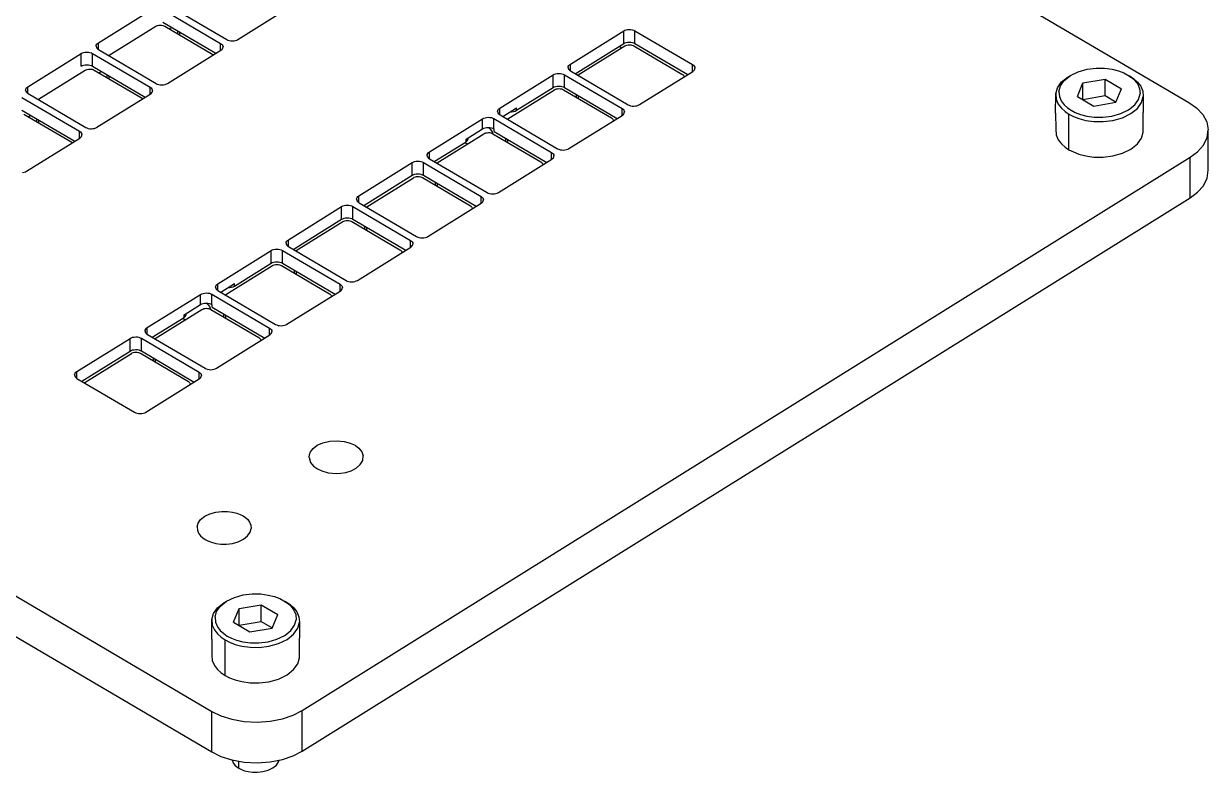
# Model space of a CAD drawing. Header units: millimetres. Extents: x -60 to 60, y -18 to 58.
# Drawn here: x -14.5 to 59.8, y -17.7 to 29.3 of the extents above; entities that cross this region are included whole.
import ezdxf

# ---------------------------------------------------------------- set-up
doc = ezdxf.new("R2010")
doc.units = ezdxf.units.MM
doc.layers.add('VISIBLE', color=7, linetype='Continuous')

msp = doc.modelspace()

# ---------------------------------------------------------------- linework, layer by layer
at = {"layer": 'VISIBLE'}
for p, q in [((2.678, 57.199), (58.632, 24.312)), ((-9.797, 28.066), (-6.453, 30.15)), ((-5.746, 30.156), (-2.13, 28.031)), ((-5.363, 30.395), (-1.747, 28.27)), ((-1.04, 28.276), (2.304, 30.36)), ((-9.129, 27.281), (-6.203, 29.105)), ((-6.203, 29.105), (-6.147, 29.133)), ((-6.147, 29.133), (-6.08, 29.157)), ((-6.147, 29.133), (-6.08, 29.157)), ((-6.08, 29.157), (-6.004, 29.172)), ((-6.08, 29.157), (-6.004, 29.172)), ((-6.004, 29.172), (-5.922, 29.178)), ((-6.004, 29.172), (-5.922, 29.178)), ((-5.922, 29.178), (-5.84, 29.174)), ((-5.84, 29.174), (-5.762, 29.16)), ((-5.762, 29.16), (-5.694, 29.137)), ((-5.746, 29.36), (-2.429, 27.41)), ((-5.694, 29.137), (-5.637, 29.11)), ((-5.637, 29.11), (-2.624, 27.339)), ((-5.338, 28.934), (-5.184, 29.03)), ((-4.818, 28.628), (-4.818, 28.814)), ((-4.697, 28.557), (-4.697, 28.743)), ((-1.747, 28.27), (-1.676, 28.235)), ((-1.11, 28.24), (-1.04, 28.276)), ((19.816, 26.731), (23.161, 28.815)), ((23.161, 28.815), (23.23, 28.851)), ((23.161, 28.019), (23.161, 28.815)), ((23.23, 28.851), (23.314, 28.88)), ((23.314, 28.88), (23.41, 28.899)), ((23.41, 28.899), (23.512, 28.907)), ((23.512, 28.907), (23.615, 28.901)), ((23.615, 28.901), (23.711, 28.884)), ((23.711, 28.884), (23.797, 28.856)), ((23.797, 28.856), (23.868, 28.821)), ((23.868, 28.025), (23.868, 28.821)), ((23.868, 28.821), (27.483, 26.696)), ((-9.938, 27.85), (-9.929, 27.913)), ((-9.938, 27.85), (-9.926, 27.789)), ((-9.929, 27.913), (-9.9, 27.971)), ((-9.926, 27.789), (-9.894, 27.731)), ((-9.9, 27.971), (-9.855, 28.023)), ((-9.894, 27.731), (-9.846, 27.68)), ((-9.855, 28.023), (-9.797, 28.066)), ((-9.846, 27.68), (-9.787, 27.638)), ((-9.797, 27.645), (-9.797, 28.066)), ((-9.787, 27.638), (-6.171, 25.513)), ((-5.464, 25.519), (-2.12, 27.603)), ((-2.13, 27.596), (-2.13, 28.031)), ((-2.13, 28.031), (-2.071, 27.989)), ((-2.12, 27.603), (-2.063, 27.646)), ((-2.071, 27.989), (-2.023, 27.938)), ((-2.063, 27.646), (-2.017, 27.698)), ((-2.023, 27.938), (-1.991, 27.88)), ((-2.017, 27.698), (-1.988, 27.756)), ((-1.991, 27.88), (-1.979, 27.818)), ((-1.988, 27.756), (-1.979, 27.818)), ((-1.676, 28.235), (-1.591, 28.207)), ((-1.591, 28.207), (-1.494, 28.19)), ((-1.494, 28.19), (-1.392, 28.184)), ((-1.392, 28.184), (-1.289, 28.191)), ((-1.289, 28.191), (-1.194, 28.211)), ((-1.194, 28.211), (-1.11, 28.24)), ((20.126, 26.128), (23.161, 28.019)), ((20.312, 26.048), (23.239, 27.871)), ((22.885, 27.847), (23.047, 27.752)), ((23.161, 28.019), (23.23, 28.055)), ((23.23, 28.055), (23.314, 28.084)), ((23.239, 27.871), (23.294, 27.9)), ((23.294, 27.9), (23.361, 27.923)), ((23.294, 27.9), (23.361, 27.923)), ((23.314, 28.084), (23.41, 28.103)), ((23.361, 27.923), (23.438, 27.939)), ((23.361, 27.923), (23.438, 27.939)), ((23.41, 28.103), (23.512, 28.111)), ((23.438, 27.939), (23.52, 27.945)), ((23.438, 27.939), (23.52, 27.945)), ((23.512, 28.111), (23.615, 28.105)), ((23.52, 27.945), (23.602, 27.94)), ((23.602, 27.94), (23.679, 27.926)), ((23.615, 28.105), (23.711, 28.087)), ((23.679, 27.926), (23.747, 27.904)), ((23.711, 28.087), (23.797, 28.06)), ((23.747, 27.904), (23.804, 27.876)), ((23.797, 28.06), (23.868, 28.025)), ((23.804, 27.876), (26.817, 26.105)), ((23.868, 28.025), (27.184, 26.076)), ((-14.221, 25.309), (-10.877, 27.393)), ((-10.877, 27.393), (-10.808, 27.429)), ((-10.877, 26.597), (-10.877, 27.393)), ((-10.808, 27.429), (-10.724, 27.458)), ((-10.724, 27.458), (-10.628, 27.477)), ((-10.628, 27.477), (-10.526, 27.485)), ((-10.526, 27.485), (-10.423, 27.479)), ((-10.423, 27.479), (-10.327, 27.461)), ((-10.327, 27.461), (-10.241, 27.434)), ((-10.241, 27.434), (-10.17, 27.399)), ((-10.17, 26.603), (-10.17, 27.399)), ((-10.17, 27.399), (-6.555, 25.274)), ((-9.152, 27.264), (-9.129, 27.281)), ((-2.624, 27.339), (-2.587, 27.312)), ((-13.553, 24.525), (-10.627, 26.348)), ((-10.877, 26.597), (-10.808, 26.633)), ((-10.877, 26.597), (-10.877, 26.597)), ((-10.808, 26.633), (-10.724, 26.662)), ((-10.724, 26.662), (-10.628, 26.681)), ((-10.628, 26.681), (-10.526, 26.688)), ((-10.627, 26.348), (-10.571, 26.377)), ((-10.571, 26.377), (-10.504, 26.4)), ((-10.571, 26.377), (-10.504, 26.4)), ((-10.526, 26.688), (-10.423, 26.683)), ((-10.504, 26.4), (-10.428, 26.415)), ((-10.504, 26.4), (-10.428, 26.415)), ((-10.428, 26.415), (-10.346, 26.421)), ((-10.428, 26.415), (-10.346, 26.421)), ((-10.423, 26.683), (-10.327, 26.665)), ((-10.346, 26.421), (-10.264, 26.417)), ((-10.327, 26.665), (-10.241, 26.638)), ((-10.264, 26.417), (-10.187, 26.403)), ((-10.241, 26.638), (-10.17, 26.603)), ((-10.187, 26.403), (-10.118, 26.381)), ((-10.17, 26.603), (-6.853, 24.654)), ((-10.118, 26.381), (-10.061, 26.353)), ((-10.061, 26.353), (-7.048, 24.582)), ((-9.762, 26.177), (-9.608, 26.273)), ((-9.242, 25.871), (-9.242, 26.058)), ((15.392, 23.974), (18.737, 26.058)), ((18.737, 26.058), (18.806, 26.094)), ((18.737, 25.262), (18.737, 26.058)), ((18.806, 26.094), (18.89, 26.123)), ((18.89, 26.123), (18.986, 26.143)), ((18.986, 26.143), (19.088, 26.15)), ((19.088, 26.15), (19.191, 26.144)), ((19.191, 26.144), (19.287, 26.127)), ((19.287, 26.127), (19.373, 26.099)), ((19.373, 26.099), (19.444, 26.064)), ((19.444, 25.268), (19.444, 26.064)), ((19.444, 26.064), (23.059, 23.939)), ((19.675, 26.516), (19.684, 26.578)), ((19.675, 26.516), (19.687, 26.454)), ((19.684, 26.578), (19.713, 26.636)), ((19.687, 26.454), (19.719, 26.396)), ((19.713, 26.636), (19.759, 26.688)), ((19.719, 26.396), (19.767, 26.345)), ((19.759, 26.688), (19.816, 26.731)), ((19.767, 26.345), (19.827, 26.303)), ((19.816, 26.31), (19.816, 26.731)), ((19.827, 26.303), (23.442, 24.178)), ((20.29, 26.031), (20.312, 26.048)), ((24.149, 24.184), (27.494, 26.268)), ((26.817, 26.105), (26.865, 26.072)), ((26.865, 26.072), (26.903, 26.031)), ((26.865, 26.072), (26.903, 26.031)), ((26.903, 26.031), (26.929, 25.985)), ((26.903, 26.031), (26.929, 25.985)), ((27.483, 26.262), (27.483, 26.696)), ((27.483, 26.696), (27.543, 26.654)), ((27.494, 26.268), (27.551, 26.311)), ((27.543, 26.654), (27.591, 26.603)), ((27.551, 26.311), (27.597, 26.363)), ((27.591, 26.603), (27.623, 26.545)), ((27.597, 26.363), (27.626, 26.421)), ((27.623, 26.545), (27.635, 26.483)), ((27.626, 26.421), (27.635, 26.483)), ((51.188, 26.013), (51.681, 26.253)), ((51.681, 26.253), (52.239, 26.408)), ((52.239, 26.408), (52.807, 26.476)), ((52.807, 26.476), (53.341, 26.469)), ((53.341, 26.469), (53.812, 26.404)), ((53.812, 26.404), (54.21, 26.302)), ((54.21, 26.302), (54.535, 26.178)), ((54.535, 26.178), (54.794, 26.045)), ((54.794, 26.045), (55.021, 25.893)), ((54.794, 26.045), (54.933, 25.973)), ((-14.279, 25.266), (-14.221, 25.309)), ((-14.221, 24.888), (-14.221, 25.309)), ((-9.121, 25.8), (-9.121, 25.986)), ((-6.555, 24.84), (-6.555, 25.274)), ((-6.555, 25.274), (-6.495, 25.232)), ((-6.171, 25.513), (-6.1, 25.478)), ((-6.1, 25.478), (-6.015, 25.45)), ((-6.015, 25.45), (-5.918, 25.433)), ((-5.918, 25.433), (-5.816, 25.427)), ((-5.816, 25.427), (-5.713, 25.435)), ((-5.713, 25.435), (-5.618, 25.454)), ((-5.618, 25.454), (-5.534, 25.483)), ((-5.534, 25.483), (-5.464, 25.519)), ((18.737, 25.262), (18.806, 25.298)), ((18.806, 25.298), (18.89, 25.327)), ((18.89, 25.327), (18.986, 25.347)), ((18.986, 25.347), (19.088, 25.354)), ((19.088, 25.354), (19.191, 25.348)), ((19.191, 25.348), (19.287, 25.331)), ((19.287, 25.331), (19.373, 25.303)), ((19.373, 25.303), (19.444, 25.268)), ((26.929, 25.985), (26.938, 25.935)), ((26.929, 25.985), (26.938, 25.935)), ((26.936, 25.921), (26.938, 25.935)), ((26.938, 25.922), (26.938, 25.935)), ((50.375, 25.24), (50.633, 25.609)), ((50.471, 25.02), (50.567, 25.366)), ((50.567, 25.366), (50.807, 25.708)), ((50.633, 25.609), (51.044, 25.939)), ((50.807, 25.708), (51.188, 26.013)), ((51.044, 25.939), (51.188, 26.013)), ((51.628, 24.7), (51.982, 25.547)), ((51.982, 25.547), (53.37, 25.785)), ((51.982, 24.512), (51.982, 25.547)), ((53.37, 24.75), (53.37, 25.785)), ((53.37, 25.785), (54.406, 25.177)), ((54.933, 25.973), (55.178, 25.808)), ((55.021, 25.893), (55.235, 25.7)), ((55.178, 25.808), (55.409, 25.6)), ((55.235, 25.7), (55.416, 25.462)), ((55.409, 25.6), (55.604, 25.344)), ((55.416, 25.462), (55.536, 25.179)), ((55.604, 25.344), (55.733, 25.038)), ((-14.594, 24.642), (-10.979, 22.517)), ((-14.363, 25.094), (-14.353, 25.156)), ((-14.363, 25.094), (-14.35, 25.032)), ((-14.353, 25.156), (-14.324, 25.214)), ((-14.35, 25.032), (-14.318, 24.974)), ((-14.324, 25.214), (-14.279, 25.266)), ((-14.318, 24.974), (-14.27, 24.923)), ((-14.27, 24.923), (-14.211, 24.881)), ((-14.211, 24.881), (-10.595, 22.756)), ((-9.888, 22.762), (-6.544, 24.846)), ((-7.048, 24.582), (-7.011, 24.555)), ((-6.544, 24.846), (-6.487, 24.889)), ((-6.495, 25.232), (-6.447, 25.181)), ((-6.487, 24.889), (-6.441, 24.941)), ((-6.447, 25.181), (-6.415, 25.123)), ((-6.441, 24.941), (-6.412, 24.999)), ((-6.415, 25.123), (-6.403, 25.061)), ((-6.412, 24.999), (-6.403, 25.061)), ((15.888, 23.291), (18.815, 25.114)), ((16.435, 23.828), (18.737, 25.262)), ((18.815, 25.114), (18.87, 25.143)), ((18.87, 25.143), (18.937, 25.167)), ((18.87, 25.143), (18.937, 25.167)), ((18.937, 25.167), (19.014, 25.182)), ((18.937, 25.167), (19.014, 25.182)), ((19.014, 25.182), (19.096, 25.188)), ((19.014, 25.182), (19.096, 25.188)), ((19.096, 25.188), (19.178, 25.183)), ((19.178, 25.183), (19.255, 25.169)), ((19.255, 25.169), (19.323, 25.147)), ((19.323, 25.147), (19.38, 25.119)), ((19.38, 25.119), (22.393, 23.349)), ((19.444, 25.268), (22.76, 23.319)), ((20.199, 24.638), (20.199, 24.824)), ((20.321, 24.567), (20.321, 24.753)), ((50.267, 23.64), (50.271, 24.868)), ((50.271, 24.868), (50.375, 25.24)), ((50.271, 24.868), (50.301, 24.52)), ((50.471, 25.02), (50.498, 24.698)), ((50.498, 24.698), (50.618, 24.414)), ((51.628, 24.7), (52.664, 24.091)), ((51.982, 24.512), (53.37, 24.75)), ((53.37, 24.75), (54.059, 24.345)), ((54.052, 24.33), (54.406, 25.177)), ((55.467, 24.511), (55.563, 24.856)), ((55.536, 25.179), (55.563, 24.856)), ((55.659, 24.318), (55.763, 24.69)), ((55.733, 25.038), (55.763, 24.69)), ((55.763, 24.69), (55.767, 23.689)), ((-14.594, 23.846), (-11.277, 21.897)), ((-13.576, 24.508), (-13.553, 24.525)), ((15.251, 23.759), (15.26, 23.821)), ((15.26, 23.821), (15.289, 23.88)), ((15.289, 23.88), (15.335, 23.931)), ((15.335, 23.931), (15.392, 23.974)), ((15.392, 23.554), (15.392, 23.974)), ((15.57, 23.448), (16.435, 23.987)), ((16.244, 23.754), (16.351, 23.786)), ((16.351, 23.786), (16.435, 23.828)), ((16.435, 23.828), (16.435, 23.987)), ((16.435, 23.987), (16.435, 23.987)), ((23.059, 23.505), (23.059, 23.939)), ((23.059, 23.939), (23.119, 23.897)), ((23.119, 23.897), (23.167, 23.847)), ((23.167, 23.847), (23.199, 23.789)), ((23.199, 23.789), (23.211, 23.727)), ((23.442, 24.178), (23.513, 24.143)), ((23.513, 24.143), (23.599, 24.116)), ((23.599, 24.116), (23.695, 24.098)), ((23.695, 24.098), (23.798, 24.093)), ((23.798, 24.093), (23.9, 24.1)), ((23.9, 24.1), (23.996, 24.119)), ((23.996, 24.119), (24.08, 24.148)), ((24.08, 24.148), (24.149, 24.184)), ((50.301, 24.52), (50.43, 24.214)), ((50.43, 24.214), (50.625, 23.958)), ((50.618, 24.414), (50.799, 24.177)), ((50.625, 23.958), (50.856, 23.75)), ((50.799, 24.177), (51.013, 23.984)), ((51.013, 23.984), (51.24, 23.831)), ((51.24, 23.831), (51.499, 23.698)), ((51.975, 24.496), (51.982, 24.512)), ((52.664, 24.091), (54.052, 24.33)), ((54.353, 23.624), (54.846, 23.863)), ((54.846, 23.863), (55.227, 24.169)), ((54.99, 23.62), (55.401, 23.949)), ((55.227, 24.169), (55.467, 24.511)), ((55.401, 23.949), (55.659, 24.318)), ((58.632, 24.312), (59.108, 23.976)), ((59.108, 23.976), (59.493, 23.569)), ((-14.485, 23.596), (-11.473, 21.825)), ((-14.186, 23.42), (-14.032, 23.516)), ((-13.666, 23.115), (-13.666, 23.301)), ((-13.545, 23.043), (-13.545, 23.23)), ((10.968, 21.218), (14.312, 23.301)), ((14.312, 23.301), (14.382, 23.337)), ((14.312, 22.665), (14.312, 23.301)), ((14.382, 23.337), (14.466, 23.367)), ((14.466, 23.367), (14.562, 23.386)), ((14.562, 23.386), (14.664, 23.393)), ((14.664, 23.393), (14.766, 23.388)), ((14.766, 23.388), (14.863, 23.37)), ((14.863, 23.37), (14.948, 23.342)), ((14.948, 23.342), (15.02, 23.308)), ((15.02, 22.671), (15.02, 23.308)), ((15.02, 23.308), (18.635, 21.183)), ((15.251, 23.759), (15.263, 23.697)), ((15.263, 23.697), (15.295, 23.639)), ((15.295, 23.639), (15.343, 23.588)), ((15.343, 23.588), (15.403, 23.546)), ((15.403, 23.546), (19.018, 21.421)), ((15.866, 23.274), (15.888, 23.291)), ((16.038, 23.74), (16.12, 23.737)), ((16.12, 23.737), (16.244, 23.754)), ((19.725, 21.428), (23.069, 23.511)), ((22.393, 23.349), (22.441, 23.315)), ((22.441, 23.315), (22.479, 23.274)), ((22.441, 23.315), (22.479, 23.274)), ((22.479, 23.274), (22.505, 23.228)), ((22.479, 23.274), (22.505, 23.228)), ((22.505, 23.228), (22.514, 23.178)), ((22.505, 23.228), (22.514, 23.178)), ((22.512, 23.164), (22.514, 23.178)), ((22.514, 23.166), (22.514, 23.178)), ((23.069, 23.511), (23.127, 23.555)), ((23.127, 23.555), (23.172, 23.606)), ((23.172, 23.606), (23.202, 23.665)), ((23.202, 23.665), (23.211, 23.727)), ((50.267, 23.64), (50.271, 22.639)), ((50.856, 23.75), (51.101, 23.585)), ((51.101, 21.356), (51.101, 23.585)), ((51.101, 23.585), (51.38, 23.442)), ((51.38, 23.442), (51.73, 23.308)), ((51.499, 23.698), (51.824, 23.574)), ((51.73, 23.308), (52.159, 23.198)), ((51.824, 23.574), (52.222, 23.472)), ((52.159, 23.198), (52.668, 23.128)), ((52.222, 23.472), (52.693, 23.408)), ((52.668, 23.128), (53.244, 23.12)), ((52.693, 23.408), (53.227, 23.4)), ((53.227, 23.4), (53.795, 23.469)), ((53.244, 23.12), (53.856, 23.194)), ((53.795, 23.469), (54.353, 23.624)), ((53.856, 23.194), (54.457, 23.361)), ((54.457, 23.361), (54.99, 23.62)), ((55.763, 22.461), (55.767, 23.689)), ((59.493, 23.569), (59.748, 23.106)), ((59.748, 23.106), (59.845, 22.61)), ((-10.979, 22.083), (-10.979, 22.517)), ((-10.979, 22.517), (-10.919, 22.475)), ((-10.919, 22.475), (-10.871, 22.424)), ((-10.871, 22.424), (-10.839, 22.367)), ((-10.839, 22.367), (-10.827, 22.305)), ((-10.836, 22.243), (-10.827, 22.305)), ((-10.595, 22.756), (-10.524, 22.721)), ((-10.524, 22.721), (-10.439, 22.694)), ((-10.439, 22.694), (-10.342, 22.676)), ((-10.342, 22.676), (-10.24, 22.671)), ((-10.24, 22.671), (-10.137, 22.678)), ((-10.137, 22.678), (-10.042, 22.697)), ((-10.042, 22.697), (-9.958, 22.726)), ((-9.958, 22.726), (-9.888, 22.762)), ((11.464, 20.534), (14.39, 22.358)), ((13.27, 22.015), (14.312, 22.665)), ((14.312, 22.665), (14.382, 22.701)), ((14.382, 22.701), (14.466, 22.73)), ((14.39, 22.358), (14.446, 22.386)), ((14.446, 22.386), (14.513, 22.41)), ((14.446, 22.386), (14.513, 22.41)), ((14.466, 22.73), (14.562, 22.749)), ((14.513, 22.41), (14.59, 22.425)), ((14.513, 22.41), (14.59, 22.425)), ((14.562, 22.749), (14.664, 22.756)), ((14.59, 22.425), (14.672, 22.431)), ((14.59, 22.425), (14.672, 22.431)), ((14.664, 22.756), (14.766, 22.751)), ((14.671, 22.756), (14.7, 22.737)), ((14.672, 22.431), (14.754, 22.427)), ((14.7, 22.737), (14.792, 22.654)), ((14.754, 22.427), (14.831, 22.413)), ((14.766, 22.751), (14.863, 22.733)), ((14.792, 22.654), (14.87, 22.551)), ((14.831, 22.413), (14.899, 22.39)), ((14.863, 22.733), (14.948, 22.706)), ((14.87, 22.551), (14.922, 22.429)), ((14.899, 22.39), (14.956, 22.363)), ((14.922, 22.429), (14.926, 22.377)), ((14.948, 22.706), (15.02, 22.671)), ((14.956, 22.363), (17.969, 20.592)), ((15.02, 22.671), (15.029, 22.666)), ((15.029, 22.506), (15.029, 22.666)), ((15.029, 22.506), (18.336, 20.562)), ((50.271, 22.639), (50.301, 22.291)), ((55.659, 22.089), (55.763, 22.461)), ((59.772, 22.114), (59.845, 22.61)), ((59.845, 20.063), (59.845, 22.61)), ((-14.312, 20.006), (-10.968, 22.089)), ((-11.473, 21.825), (-11.435, 21.799)), ((-10.968, 22.089), (-10.911, 22.132)), ((-10.911, 22.132), (-10.865, 22.184)), ((-10.865, 22.184), (-10.836, 22.243)), ((11.277, 20.614), (13.27, 21.856)), ((13.172, 21.795), (13.18, 21.79)), ((13.18, 21.79), (13.32, 21.737)), ((13.27, 21.856), (13.27, 22.015)), ((13.27, 22.015), (13.27, 22.015)), ((13.27, 21.856), (13.337, 21.908)), ((13.32, 21.737), (13.373, 21.723)), ((13.337, 21.908), (13.387, 21.973)), ((13.387, 21.973), (13.41, 22.049)), ((13.41, 22.049), (13.41, 22.102)), ((15.775, 21.881), (15.775, 22.067)), ((15.897, 21.81), (15.897, 21.996)), ((50.301, 22.291), (50.43, 21.985)), ((50.43, 21.985), (50.625, 21.729)), ((50.625, 21.729), (50.856, 21.521)), ((54.99, 21.39), (55.401, 21.72)), ((55.401, 21.72), (55.659, 22.089)), ((59.174, 21.233), (59.539, 21.646)), ((59.539, 21.646), (59.772, 22.114)), ((2.978, -13.842), (58.715, 20.888)), ((10.827, 21.002), (10.836, 21.064)), ((10.827, 21.002), (10.839, 20.94)), ((10.836, 21.064), (10.865, 21.123)), ((10.839, 20.94), (10.871, 20.883)), ((10.865, 21.123), (10.911, 21.175)), ((10.871, 20.883), (10.919, 20.832)), ((10.911, 21.175), (10.968, 21.218)), ((10.919, 20.832), (10.979, 20.79)), ((10.968, 20.797), (10.968, 21.218)), ((18.635, 20.748), (18.635, 21.183)), ((18.635, 21.183), (18.694, 21.141)), ((18.694, 21.141), (18.743, 21.09)), ((18.703, 20.798), (18.748, 20.849)), ((18.743, 21.09), (18.774, 21.032)), ((18.748, 20.849), (18.777, 20.908)), ((18.774, 21.032), (18.787, 20.97)), ((18.777, 20.908), (18.787, 20.97)), ((19.018, 21.421), (19.089, 21.387)), ((19.089, 21.387), (19.175, 21.359)), ((19.175, 21.359), (19.271, 21.341)), ((19.271, 21.341), (19.374, 21.336)), ((19.374, 21.336), (19.476, 21.343)), ((19.476, 21.343), (19.572, 21.363)), ((19.572, 21.363), (19.656, 21.392)), ((19.656, 21.392), (19.725, 21.428)), ((50.856, 21.521), (51.101, 21.356)), ((50.856, 21.521), (51.101, 21.356)), ((51.101, 21.356), (51.38, 21.213)), ((51.101, 21.356), (51.38, 21.213)), ((51.38, 21.213), (51.73, 21.079)), ((51.73, 21.079), (52.159, 20.969)), ((52.159, 20.969), (52.668, 20.899)), ((52.668, 20.899), (53.244, 20.891)), ((53.244, 20.891), (53.856, 20.965)), ((53.856, 20.965), (54.457, 21.132)), ((54.457, 21.132), (54.99, 21.39)), ((58.715, 20.888), (59.174, 21.233)), ((58.715, 18.341), (58.715, 20.888)), ((6.544, 18.461), (9.888, 20.545)), ((9.888, 20.545), (9.958, 20.581)), ((9.888, 19.749), (9.888, 20.545)), ((9.958, 20.581), (10.042, 20.61)), ((10.042, 20.61), (10.137, 20.629)), ((10.137, 20.629), (10.24, 20.636)), ((10.24, 20.636), (10.342, 20.631)), ((10.342, 20.631), (10.439, 20.613)), ((10.439, 20.613), (10.524, 20.586)), ((10.524, 20.586), (10.595, 20.551)), ((10.595, 19.755), (10.595, 20.551)), ((10.595, 20.551), (14.211, 18.426)), ((10.979, 20.79), (14.594, 18.665)), ((11.442, 20.517), (11.464, 20.534)), ((15.301, 18.671), (18.645, 20.755)), ((17.969, 20.592), (18.017, 20.558)), ((18.017, 20.558), (18.055, 20.518)), ((18.017, 20.558), (18.055, 20.518)), ((18.055, 20.518), (18.081, 20.471)), ((18.055, 20.518), (18.081, 20.471)), ((18.081, 20.471), (18.09, 20.422)), ((18.081, 20.471), (18.09, 20.422)), ((18.088, 20.408), (18.09, 20.422)), ((18.09, 20.409), (18.09, 20.422)), ((18.645, 20.755), (18.703, 20.798)), ((-14.562, 19.921), (-14.466, 19.94)), ((-14.466, 19.94), (-14.382, 19.97)), ((-14.382, 19.97), (-14.312, 20.006)), ((6.853, 17.857), (9.888, 19.749)), ((7.04, 17.778), (9.966, 19.601)), ((9.888, 19.749), (9.958, 19.785)), ((9.958, 19.785), (10.042, 19.814)), ((9.966, 19.601), (10.022, 19.63)), ((10.022, 19.63), (10.089, 19.653)), ((10.022, 19.63), (10.089, 19.653)), ((10.042, 19.814), (10.137, 19.833)), ((10.089, 19.653), (10.166, 19.668)), ((10.089, 19.653), (10.166, 19.668)), ((10.137, 19.833), (10.24, 19.84)), ((10.166, 19.668), (10.247, 19.674)), ((10.166, 19.668), (10.247, 19.674)), ((10.24, 19.84), (10.342, 19.835)), ((10.247, 19.674), (10.33, 19.67)), ((10.33, 19.67), (10.407, 19.656)), ((10.342, 19.835), (10.439, 19.817)), ((10.407, 19.656), (10.475, 19.634)), ((10.439, 19.817), (10.524, 19.79)), ((10.475, 19.634), (10.532, 19.606)), ((10.524, 19.79), (10.595, 19.755)), ((10.532, 19.606), (13.545, 17.835)), ((10.595, 19.755), (13.912, 17.805)), ((59.539, 19.099), (59.772, 19.566)), ((59.772, 19.566), (59.845, 20.063)), ((-58.632, 18.995), (-2.678, -13.892)), ((11.351, 19.124), (11.351, 19.311)), ((11.473, 19.053), (11.473, 19.239)), ((14.594, 18.665), (14.665, 18.63)), ((14.665, 18.63), (14.751, 18.602)), ((14.751, 18.602), (14.847, 18.585)), ((14.847, 18.585), (14.95, 18.579)), ((14.95, 18.579), (15.052, 18.586)), ((15.052, 18.586), (15.148, 18.606)), ((15.148, 18.606), (15.232, 18.635)), ((15.232, 18.635), (15.301, 18.671)), ((58.715, 18.341), (59.174, 18.685)), ((59.174, 18.685), (59.539, 19.099)), ((2.978, -16.39), (58.715, 18.341)), ((5.534, 17.824), (5.618, 17.853)), ((5.618, 17.853), (5.713, 17.872)), ((5.713, 17.872), (5.816, 17.88)), ((5.816, 17.88), (5.918, 17.874)), ((5.918, 17.874), (6.015, 17.857)), ((6.015, 17.857), (6.1, 17.829)), ((6.403, 18.246), (6.412, 18.308)), ((6.403, 18.246), (6.415, 18.184)), ((6.412, 18.308), (6.441, 18.366)), ((6.415, 18.184), (6.447, 18.126)), ((6.441, 18.366), (6.487, 18.418)), ((6.447, 18.126), (6.495, 18.075)), ((6.487, 18.418), (6.544, 18.461)), ((6.495, 18.075), (6.555, 18.033)), ((6.544, 18.04), (6.544, 18.461)), ((6.555, 18.033), (10.17, 15.908)), ((10.877, 15.914), (14.221, 17.998)), ((14.211, 17.992), (14.211, 18.426)), ((14.211, 18.426), (14.27, 18.384)), ((14.221, 17.998), (14.279, 18.041)), ((14.27, 18.384), (14.318, 18.333)), ((14.279, 18.041), (14.324, 18.093)), ((14.318, 18.333), (14.35, 18.275)), ((14.324, 18.093), (14.353, 18.151)), ((14.35, 18.275), (14.363, 18.213)), ((14.353, 18.151), (14.363, 18.213)), ((2.12, 15.704), (5.464, 17.788)), ((5.464, 17.788), (5.534, 17.824)), ((5.464, 16.992), (5.464, 17.788)), ((6.1, 17.829), (6.171, 17.794)), ((6.171, 16.998), (6.171, 17.794)), ((6.171, 17.794), (9.787, 15.669)), ((7.018, 17.761), (7.04, 17.778)), ((13.545, 17.835), (13.592, 17.801)), ((13.592, 17.801), (13.631, 17.761)), ((13.592, 17.801), (13.631, 17.761)), ((13.631, 17.761), (13.656, 17.714)), ((13.631, 17.761), (13.656, 17.714)), ((13.656, 17.714), (13.666, 17.665)), ((13.656, 17.714), (13.666, 17.665)), ((13.664, 17.651), (13.666, 17.665)), ((13.666, 17.652), (13.666, 17.665)), ((-58.632, 16.448), (-2.678, -16.44)), ((2.429, 15.101), (5.464, 16.992)), ((2.616, 15.021), (5.542, 16.844)), ((5.464, 16.992), (5.534, 17.028)), ((5.534, 17.028), (5.618, 17.057)), ((5.542, 16.844), (5.598, 16.873)), ((5.598, 16.873), (5.665, 16.896)), ((5.598, 16.873), (5.665, 16.896)), ((5.618, 17.057), (5.713, 17.076)), ((5.665, 16.896), (5.742, 16.912)), ((5.665, 16.896), (5.742, 16.912)), ((5.713, 17.076), (5.816, 17.084)), ((5.742, 16.912), (5.823, 16.918)), ((5.742, 16.912), (5.823, 16.918)), ((5.816, 17.084), (5.918, 17.078)), ((5.823, 16.918), (5.905, 16.913)), ((5.905, 16.913), (5.983, 16.899)), ((5.918, 17.078), (6.015, 17.06)), ((5.983, 16.899), (6.051, 16.877)), ((6.015, 17.06), (6.1, 17.033)), ((6.051, 16.877), (6.108, 16.849)), ((6.1, 17.033), (6.171, 16.998)), ((6.108, 16.849), (9.121, 15.078)), ((6.171, 16.998), (9.488, 15.049)), ((6.927, 16.368), (6.927, 16.554)), ((7.048, 16.296), (7.048, 16.483)), ((1.988, 15.551), (2.017, 15.609)), ((2.017, 15.609), (2.063, 15.661)), ((2.063, 15.661), (2.12, 15.704)), ((2.12, 15.283), (2.12, 15.704)), ((9.787, 15.235), (9.787, 15.669)), ((9.787, 15.669), (9.846, 15.627)), ((9.846, 15.627), (9.894, 15.576)), ((10.17, 15.908), (10.241, 15.873)), ((10.241, 15.873), (10.327, 15.846)), ((10.327, 15.846), (10.423, 15.828)), ((10.423, 15.828), (10.526, 15.822)), ((10.526, 15.822), (10.628, 15.83)), ((10.628, 15.83), (10.724, 15.849)), ((10.724, 15.849), (10.808, 15.878)), ((10.808, 15.878), (10.877, 15.914)), ((-2.304, 12.947), (1.04, 15.031)), ((1.04, 15.031), (1.11, 15.067)), ((1.04, 14.235), (1.04, 15.031)), ((1.11, 15.067), (1.194, 15.096)), ((1.194, 15.096), (1.289, 15.116)), ((1.289, 15.116), (1.392, 15.123)), ((1.392, 15.123), (1.494, 15.117)), ((1.494, 15.117), (1.591, 15.1)), ((1.591, 15.1), (1.676, 15.072)), ((1.676, 15.072), (1.747, 15.037)), ((1.747, 14.241), (1.747, 15.037)), ((1.747, 15.037), (5.363, 12.912)), ((1.979, 15.489), (1.988, 15.551)), ((1.979, 15.489), (1.991, 15.427)), ((1.991, 15.427), (2.023, 15.369)), ((2.023, 15.369), (2.071, 15.318)), ((2.071, 15.318), (2.13, 15.276)), ((2.13, 15.276), (5.746, 13.151)), ((2.594, 15.004), (2.616, 15.021)), ((6.453, 13.157), (9.797, 15.241)), ((9.121, 15.078), (9.168, 15.045)), ((9.168, 15.045), (9.207, 15.004)), ((9.168, 15.045), (9.207, 15.004)), ((9.207, 15.004), (9.232, 14.958)), ((9.207, 15.004), (9.232, 14.958)), ((9.232, 14.958), (9.242, 14.908)), ((9.232, 14.958), (9.242, 14.908)), ((9.24, 14.894), (9.242, 14.908)), ((9.242, 14.895), (9.242, 14.908)), ((9.797, 15.241), (9.855, 15.284)), ((9.855, 15.284), (9.9, 15.336)), ((9.894, 15.576), (9.926, 15.518)), ((9.9, 15.336), (9.929, 15.394)), ((9.926, 15.518), (9.938, 15.456)), ((9.929, 15.394), (9.938, 15.456)), ((-1.261, 12.801), (1.04, 14.235)), ((1.04, 14.235), (1.11, 14.271)), ((1.11, 14.271), (1.194, 14.3)), ((1.174, 14.116), (1.241, 14.14)), ((1.174, 14.116), (1.241, 14.14)), ((1.194, 14.3), (1.289, 14.32)), ((1.241, 14.14), (1.317, 14.155)), ((1.241, 14.14), (1.317, 14.155)), ((1.289, 14.32), (1.392, 14.327)), ((1.317, 14.155), (1.399, 14.161)), ((1.317, 14.155), (1.399, 14.161)), ((1.392, 14.327), (1.494, 14.321)), ((1.399, 14.161), (1.481, 14.156)), ((1.481, 14.156), (1.559, 14.142)), ((1.494, 14.321), (1.591, 14.304)), ((1.559, 14.142), (1.627, 14.12)), ((1.591, 14.304), (1.676, 14.276)), ((1.676, 14.276), (1.747, 14.241)), ((1.747, 14.241), (5.064, 12.292)), ((-1.808, 12.264), (1.118, 14.087)), ((1.118, 14.087), (1.174, 14.116)), ((1.627, 14.12), (1.684, 14.092)), ((1.684, 14.092), (4.697, 12.322)), ((2.503, 13.611), (2.503, 13.797)), ((2.624, 13.54), (2.624, 13.726)), ((-2.445, 12.732), (-2.436, 12.794)), ((-2.445, 12.732), (-2.433, 12.67)), ((-2.436, 12.794), (-2.407, 12.853)), ((-2.433, 12.67), (-2.401, 12.612)), ((-2.407, 12.853), (-2.361, 12.904)), ((-2.361, 12.904), (-2.304, 12.947)), ((-2.304, 12.527), (-2.304, 12.947)), ((-2.126, 12.421), (-1.261, 12.96)), ((-1.659, 12.713), (-1.577, 12.71)), ((-1.577, 12.71), (-1.452, 12.727)), ((-1.452, 12.727), (-1.345, 12.759)), ((-1.345, 12.759), (-1.261, 12.801)), ((-1.261, 12.801), (-1.261, 12.96)), ((-1.261, 12.96), (-1.261, 12.96)), ((5.363, 12.478), (5.363, 12.912)), ((5.363, 12.912), (5.422, 12.87)), ((5.422, 12.87), (5.47, 12.82)), ((5.47, 12.82), (5.502, 12.762)), ((5.476, 12.579), (5.505, 12.638)), ((5.502, 12.762), (5.514, 12.7)), ((5.505, 12.638), (5.514, 12.7)), ((5.746, 13.151), (5.817, 13.116)), ((5.817, 13.116), (5.902, 13.089)), ((5.902, 13.089), (5.999, 13.071)), ((5.999, 13.071), (6.102, 13.066)), ((6.102, 13.066), (6.204, 13.073)), ((6.204, 13.073), (6.3, 13.092)), ((6.3, 13.092), (6.384, 13.121)), ((6.384, 13.121), (6.453, 13.157)), ((-6.728, 10.191), (-3.384, 12.274)), ((-3.384, 12.274), (-3.314, 12.31)), ((-3.384, 11.638), (-3.384, 12.274)), ((-3.314, 12.31), (-3.23, 12.34)), ((-3.23, 12.34), (-3.135, 12.359)), ((-3.135, 12.359), (-3.032, 12.366)), ((-3.032, 12.366), (-2.93, 12.361)), ((-2.93, 12.361), (-2.833, 12.343)), ((-2.833, 12.343), (-2.748, 12.315)), ((-2.748, 12.315), (-2.677, 12.281)), ((-2.677, 11.644), (-2.677, 12.281)), ((-2.677, 12.281), (0.939, 10.156)), ((-2.401, 12.612), (-2.353, 12.561)), ((-2.353, 12.561), (-2.294, 12.519)), ((-2.294, 12.519), (1.322, 10.394)), ((-1.83, 12.247), (-1.808, 12.264)), ((2.029, 10.401), (5.373, 12.484)), ((4.697, 12.322), (4.744, 12.288)), ((4.744, 12.288), (4.783, 12.247)), ((4.744, 12.288), (4.783, 12.247)), ((4.783, 12.247), (4.808, 12.201)), ((4.783, 12.247), (4.808, 12.201)), ((4.808, 12.201), (4.818, 12.151)), ((4.808, 12.201), (4.818, 12.151)), ((4.816, 12.137), (4.818, 12.151)), ((4.818, 12.139), (4.818, 12.151)), ((5.373, 12.484), (5.43, 12.527)), ((5.43, 12.527), (5.476, 12.579)), ((-6.232, 9.507), (-3.306, 11.331)), ((-4.426, 10.988), (-3.384, 11.638)), ((-3.384, 11.638), (-3.314, 11.674)), ((-3.314, 11.674), (-3.23, 11.703)), ((-3.306, 11.331), (-3.25, 11.359)), ((-3.25, 11.359), (-3.183, 11.383)), ((-3.25, 11.359), (-3.183, 11.383)), ((-3.23, 11.703), (-3.135, 11.722)), ((-3.183, 11.383), (-3.107, 11.398)), ((-3.183, 11.383), (-3.107, 11.398)), ((-3.135, 11.722), (-3.032, 11.729)), ((-3.107, 11.398), (-3.025, 11.404)), ((-3.107, 11.398), (-3.025, 11.404)), ((-3.032, 11.729), (-2.93, 11.724)), ((-3.025, 11.729), (-2.997, 11.71)), ((-3.025, 11.404), (-2.943, 11.4)), ((-2.997, 11.71), (-2.904, 11.627)), ((-2.943, 11.4), (-2.865, 11.386)), ((-2.93, 11.724), (-2.833, 11.706)), ((-2.904, 11.627), (-2.826, 11.524)), ((-2.865, 11.386), (-2.797, 11.363)), ((-2.833, 11.706), (-2.748, 11.679)), ((-2.826, 11.524), (-2.775, 11.402)), ((-2.797, 11.363), (-2.74, 11.336)), ((-2.775, 11.402), (-2.77, 11.35)), ((-2.748, 11.679), (-2.677, 11.644)), ((-2.74, 11.336), (0.273, 9.565)), ((-2.677, 11.644), (-2.668, 11.639)), ((-2.668, 11.479), (-2.668, 11.639)), ((-2.668, 11.479), (0.64, 9.535)), ((-6.419, 9.587), (-4.426, 10.829)), ((-4.524, 10.768), (-4.516, 10.763)), ((-4.516, 10.763), (-4.376, 10.71)), ((-4.426, 10.829), (-4.426, 10.988)), ((-4.426, 10.988), (-4.426, 10.988)), ((-4.426, 10.829), (-4.36, 10.881)), ((-4.376, 10.71), (-4.324, 10.696)), ((-4.36, 10.881), (-4.309, 10.946)), ((-4.309, 10.946), (-4.286, 11.022)), ((-4.286, 11.022), (-4.286, 11.075)), ((-1.921, 10.854), (-1.921, 11.04)), ((-1.8, 10.783), (-1.8, 10.969)), ((-6.869, 9.975), (-6.86, 10.037)), ((-6.869, 9.975), (-6.857, 9.913)), ((-6.86, 10.037), (-6.831, 10.096)), ((-6.857, 9.913), (-6.825, 9.856)), ((-6.831, 10.096), (-6.785, 10.148)), ((-6.825, 9.856), (-6.777, 9.805)), ((-6.785, 10.148), (-6.728, 10.191)), ((-6.777, 9.805), (-6.718, 9.763)), ((-6.728, 9.77), (-6.728, 10.191)), ((-6.718, 9.763), (-3.102, 7.638)), ((-2.395, 7.644), (0.949, 9.728)), ((0.939, 9.721), (0.939, 10.156)), ((0.939, 10.156), (0.998, 10.114)), ((0.949, 9.728), (1.006, 9.771)), ((0.998, 10.114), (1.046, 10.063)), ((1.006, 9.771), (1.052, 9.822)), ((1.046, 10.063), (1.078, 10.005)), ((1.052, 9.822), (1.081, 9.881)), ((1.078, 10.005), (1.09, 9.943)), ((1.081, 9.881), (1.09, 9.943)), ((1.322, 10.394), (1.393, 10.36)), ((1.393, 10.36), (1.478, 10.332)), ((1.478, 10.332), (1.575, 10.314)), ((1.575, 10.314), (1.677, 10.309)), ((1.677, 10.309), (1.78, 10.316)), ((1.78, 10.316), (1.875, 10.336)), ((1.875, 10.336), (1.959, 10.365)), ((1.959, 10.365), (2.029, 10.401)), ((-11.152, 7.434), (-7.808, 9.518)), ((-7.808, 9.518), (-7.739, 9.554)), ((-7.808, 8.722), (-7.808, 9.518)), ((-7.739, 9.554), (-7.655, 9.583)), ((-7.655, 9.583), (-7.559, 9.602)), ((-7.559, 9.602), (-7.457, 9.609)), ((-7.457, 9.609), (-7.354, 9.604)), ((-7.354, 9.604), (-7.257, 9.586)), ((-7.257, 9.586), (-7.172, 9.559)), ((-7.172, 9.559), (-7.101, 9.524)), ((-7.101, 8.728), (-7.101, 9.524)), ((-7.101, 9.524), (-3.485, 7.399)), ((-6.255, 9.49), (-6.232, 9.507)), ((0.273, 9.565), (0.32, 9.531)), ((0.32, 9.531), (0.359, 9.491)), ((0.32, 9.531), (0.359, 9.491)), ((0.359, 9.491), (0.384, 9.444)), ((0.359, 9.491), (0.384, 9.444)), ((0.384, 9.444), (0.394, 9.395)), ((0.384, 9.444), (0.394, 9.395)), ((0.392, 9.381), (0.394, 9.395)), ((0.394, 9.382), (0.394, 9.395)), ((-10.843, 6.83), (-7.808, 8.722)), ((-10.656, 6.751), (-7.73, 8.574)), ((-7.808, 8.722), (-7.739, 8.758)), ((-7.739, 8.758), (-7.655, 8.787)), ((-7.73, 8.574), (-7.675, 8.603)), ((-7.675, 8.603), (-7.607, 8.626)), ((-7.675, 8.603), (-7.607, 8.626)), ((-7.655, 8.787), (-7.559, 8.806)), ((-7.607, 8.626), (-7.531, 8.641)), ((-7.607, 8.626), (-7.531, 8.641)), ((-7.559, 8.806), (-7.457, 8.813)), ((-7.531, 8.641), (-7.449, 8.647)), ((-7.531, 8.641), (-7.449, 8.647)), ((-7.457, 8.813), (-7.354, 8.808)), ((-7.449, 8.647), (-7.367, 8.643)), ((-7.367, 8.643), (-7.29, 8.629)), ((-7.354, 8.808), (-7.257, 8.79)), ((-7.29, 8.629), (-7.221, 8.607)), ((-7.257, 8.79), (-7.172, 8.763)), ((-7.221, 8.607), (-7.164, 8.579)), ((-7.172, 8.763), (-7.101, 8.728)), ((-7.164, 8.579), (-4.151, 6.808)), ((-7.101, 8.728), (-3.784, 6.778)), ((-6.345, 8.097), (-6.345, 8.284)), ((-6.224, 8.026), (-6.224, 8.212)), ((-11.21, 7.391), (-11.152, 7.434)), ((-11.152, 7.013), (-11.152, 7.434)), ((-3.102, 7.638), (-3.031, 7.603)), ((-3.031, 7.603), (-2.946, 7.575)), ((-2.946, 7.575), (-2.849, 7.558)), ((-2.849, 7.558), (-2.747, 7.552)), ((-2.747, 7.552), (-2.644, 7.559)), ((-2.644, 7.559), (-2.549, 7.579)), ((-2.549, 7.579), (-2.465, 7.608)), ((-2.465, 7.608), (-2.395, 7.644)), ((-11.293, 7.219), (-11.284, 7.281)), ((-11.293, 7.219), (-11.281, 7.157)), ((-11.284, 7.281), (-11.255, 7.339)), ((-11.281, 7.157), (-11.249, 7.099)), ((-11.255, 7.339), (-11.21, 7.391)), ((-11.249, 7.099), (-11.201, 7.048)), ((-11.201, 7.048), (-11.142, 7.006)), ((-11.142, 7.006), (-7.526, 4.881)), ((-10.679, 6.734), (-10.656, 6.751)), ((-6.819, 4.887), (-3.475, 6.971)), ((-4.151, 6.808), (-4.104, 6.774)), ((-4.104, 6.774), (-4.065, 6.734)), ((-4.104, 6.774), (-4.065, 6.734)), ((-4.065, 6.734), (-4.04, 6.687)), ((-4.065, 6.734), (-4.04, 6.687)), ((-3.485, 6.965), (-3.485, 7.399)), ((-3.485, 7.399), (-3.426, 7.357)), ((-3.475, 6.971), (-3.418, 7.014)), ((-3.426, 7.357), (-3.378, 7.306)), ((-3.418, 7.014), (-3.372, 7.066)), ((-3.378, 7.306), (-3.346, 7.248)), ((-3.372, 7.066), (-3.343, 7.124)), ((-3.346, 7.248), (-3.334, 7.186)), ((-3.343, 7.124), (-3.334, 7.186)), ((-4.04, 6.687), (-4.03, 6.638)), ((-4.04, 6.687), (-4.03, 6.638)), ((-4.032, 6.624), (-4.03, 6.638)), ((-4.03, 6.625), (-4.03, 6.638)), ((-7.526, 4.881), (-7.455, 4.846)), ((-7.455, 4.846), (-7.37, 4.819)), ((-7.37, 4.819), (-7.273, 4.801)), ((-7.273, 4.801), (-7.171, 4.795)), ((-7.171, 4.795), (-7.068, 4.803)), ((-7.068, 4.803), (-6.973, 4.822)), ((-6.973, 4.822), (-6.889, 4.851)), ((-6.889, 4.851), (-6.819, 4.887)), ((4.294, 2.966), (4.726, 3.069)), ((4.726, 3.069), (5.188, 3.096)), ((5.188, 3.096), (5.629, 3.051)), ((5.629, 3.051), (6.009, 2.947)), ((3.443, 2.219), (3.515, 2.399)), ((3.515, 2.399), (3.676, 2.607)), ((3.676, 2.607), (3.936, 2.804)), ((3.936, 2.804), (4.294, 2.966)), ((6.009, 2.947), (6.309, 2.806)), ((6.309, 2.806), (6.55, 2.629)), ((6.55, 2.629), (6.732, 2.402)), ((6.732, 2.402), (6.821, 2.137)), ((3.425, 2.045), (3.443, 2.219)), ((3.425, 2.045), (3.515, 1.736)), ((3.515, 1.736), (3.708, 1.499)), ((3.708, 1.499), (3.94, 1.33)), ((6.374, 1.371), (6.632, 1.592)), ((6.632, 1.592), (6.788, 1.857)), ((6.788, 1.857), (6.821, 2.137)), ((3.94, 1.33), (4.225, 1.195)), ((4.225, 1.195), (4.623, 1.085)), ((4.623, 1.085), (5.135, 1.04)), ((5.135, 1.04), (5.423, 1.055)), ((5.423, 1.055), (5.718, 1.104)), ((5.718, 1.104), (6.056, 1.208)), ((6.056, 1.208), (6.374, 1.371)), ((-2.799, -1.493), (-2.427, -1.389)), ((-2.427, -1.389), (-2.049, -1.344)), ((-2.049, -1.344), (-1.693, -1.349)), ((-1.693, -1.349), (-1.378, -1.392)), ((-1.378, -1.392), (-1.113, -1.46)), ((-1.113, -1.46), (-0.897, -1.543)), ((-3.606, -2.314), (-3.542, -2.084)), ((-3.542, -2.084), (-3.382, -1.856)), ((-3.382, -1.856), (-3.128, -1.652)), ((-3.128, -1.652), (-2.799, -1.493)), ((-0.897, -1.543), (-0.724, -1.631)), ((-0.724, -1.631), (-0.573, -1.733)), ((-0.573, -1.733), (-0.43, -1.861)), ((-0.43, -1.861), (-0.31, -2.02)), ((-0.31, -2.02), (-0.229, -2.209)), ((-0.229, -2.209), (-0.211, -2.424)), ((-3.606, -2.314), (-3.588, -2.53)), ((-3.588, -2.53), (-3.508, -2.719)), ((-3.508, -2.719), (-3.387, -2.877)), ((-3.387, -2.877), (-3.244, -3.006)), ((-0.689, -3.086), (-0.435, -2.882)), ((-0.435, -2.882), (-0.275, -2.654)), ((-0.275, -2.654), (-0.211, -2.424)), ((-3.244, -3.006), (-3.093, -3.107)), ((-3.093, -3.107), (-2.921, -3.196)), ((-2.921, -3.196), (-2.704, -3.278)), ((-2.704, -3.278), (-2.439, -3.347)), ((-2.439, -3.347), (-2.124, -3.39)), ((-2.124, -3.39), (-1.769, -3.395)), ((-1.769, -3.395), (-1.39, -3.349)), ((-1.39, -3.349), (-1.018, -3.246)), ((-1.018, -3.246), (-0.689, -3.086)), ((-1.268, -6.741), (-0.711, -6.586)), ((-0.711, -6.586), (-0.143, -6.518)), ((-0.143, -6.518), (0.391, -6.525)), ((0.391, -6.525), (0.863, -6.59)), ((0.863, -6.59), (1.261, -6.692)), ((-2.575, -7.754), (-2.316, -7.385)), ((-2.383, -7.628), (-2.143, -7.286)), ((-2.316, -7.385), (-1.905, -7.056)), ((-2.143, -7.286), (-1.762, -6.981)), ((-1.905, -7.056), (-1.762, -6.981)), ((-1.762, -6.981), (-1.268, -6.741)), ((-0.968, -7.447), (0.42, -7.209)), ((0.42, -8.244), (0.42, -7.209)), ((0.42, -7.209), (1.456, -7.818)), ((1.261, -6.692), (1.585, -6.816)), ((1.585, -6.816), (1.844, -6.949)), ((1.844, -6.949), (2.071, -7.101)), ((1.844, -6.949), (1.983, -7.021)), ((1.983, -7.021), (2.228, -7.186)), ((2.071, -7.101), (2.285, -7.294)), ((2.228, -7.186), (2.459, -7.394)), ((2.285, -7.294), (2.466, -7.532)), ((2.459, -7.394), (2.654, -7.65)), ((-2.682, -9.354), (-2.679, -8.127)), ((-2.679, -8.127), (-2.575, -7.754)), ((-2.679, -8.127), (-2.649, -8.475)), ((-2.479, -7.974), (-2.383, -7.628)), ((-2.479, -7.974), (-2.452, -8.296)), ((-1.321, -8.294), (-0.968, -7.447)), ((-0.968, -8.482), (-0.968, -7.447)), ((1.103, -8.665), (1.456, -7.818)), ((2.466, -7.532), (2.586, -7.815)), ((2.517, -8.484), (2.614, -8.138)), ((2.586, -7.815), (2.614, -8.138)), ((2.654, -7.65), (2.784, -7.956)), ((2.784, -7.956), (2.813, -8.304)), ((-2.649, -8.475), (-2.519, -8.78)), ((-2.519, -8.78), (-2.324, -9.037)), ((-2.452, -8.296), (-2.331, -8.58)), ((-2.331, -8.58), (-2.15, -8.818)), ((-2.15, -8.818), (-1.936, -9.01)), ((-1.321, -8.294), (-0.286, -8.903)), ((-0.975, -8.498), (-0.968, -8.482)), ((-0.968, -8.482), (0.42, -8.244)), ((-0.286, -8.903), (1.103, -8.665)), ((0.42, -8.244), (1.109, -8.649)), ((1.897, -9.131), (2.278, -8.826)), ((2.278, -8.826), (2.517, -8.484)), ((2.451, -9.045), (2.71, -8.676)), ((2.71, -8.676), (2.813, -8.304)), ((2.813, -8.304), (2.817, -9.305)), ((-2.682, -9.354), (-2.679, -10.356)), ((-2.324, -9.037), (-2.094, -9.245)), ((-2.094, -9.245), (-1.849, -9.409)), ((-1.936, -9.01), (-1.709, -9.163)), ((-1.849, -11.638), (-1.849, -9.409)), ((-1.849, -9.409), (-1.57, -9.552)), ((-1.709, -9.163), (-1.451, -9.296)), ((-1.57, -9.552), (-1.22, -9.686)), ((-1.451, -9.296), (-1.126, -9.42)), ((-1.126, -9.42), (-0.728, -9.522)), ((-0.728, -9.522), (-0.256, -9.587)), ((-0.256, -9.587), (0.277, -9.594)), ((0.277, -9.594), (0.845, -9.526)), ((0.845, -9.526), (1.403, -9.371)), ((0.906, -9.8), (1.508, -9.633)), ((1.403, -9.371), (1.897, -9.131)), ((1.508, -9.633), (2.04, -9.375)), ((2.04, -9.375), (2.451, -9.045)), ((2.813, -10.533), (2.817, -9.305)), ((-2.679, -10.356), (-2.649, -10.704)), ((-1.22, -9.686), (-0.79, -9.796)), ((-0.79, -9.796), (-0.282, -9.866)), ((-0.282, -9.866), (0.294, -9.874)), ((0.294, -9.874), (0.906, -9.8)), ((-2.649, -10.704), (-2.519, -11.009)), ((-2.519, -11.009), (-2.324, -11.266)), ((2.451, -11.274), (2.71, -10.905)), ((2.71, -10.905), (2.813, -10.533)), ((-2.324, -11.266), (-2.094, -11.474)), ((-2.094, -11.474), (-1.849, -11.638)), ((-2.094, -11.474), (-1.849, -11.638)), ((-1.849, -11.638), (-1.57, -11.781)), ((-1.849, -11.638), (-1.57, -11.781)), ((-1.57, -11.781), (-1.22, -11.915)), ((0.906, -12.029), (1.508, -11.862)), ((1.508, -11.862), (2.04, -11.604)), ((2.04, -11.604), (2.451, -11.274)), ((-1.22, -11.915), (-0.79, -12.025)), ((-0.79, -12.025), (-0.282, -12.095)), ((-0.282, -12.095), (0.294, -12.103)), ((0.294, -12.103), (0.906, -12.029)), ((-2.678, -16.44), (-2.678, -13.892)), ((-2.678, -13.892), (-2.11, -14.17)), ((2.423, -14.13), (2.978, -13.842)), ((2.978, -16.39), (2.978, -13.842)), ((-2.11, -14.17), (-1.426, -14.391)), ((-1.426, -14.391), (-0.654, -14.532)), ((-0.654, -14.532), (0.167, -14.576)), ((0.167, -14.576), (0.985, -14.518)), ((0.985, -14.518), (1.751, -14.363)), ((1.751, -14.363), (2.423, -14.13)), ((-2.678, -16.44), (-2.11, -16.718)), ((-2.11, -16.718), (-1.426, -16.939)), ((-1.426, -16.939), (-0.654, -17.08)), ((-1.416, -16.941), (-1.414, -16.954)), ((-1.414, -16.954), (-1.344, -17.121)), ((-0.978, -17.464), (-0.978, -17.02)), ((-0.654, -17.08), (0.167, -17.124)), ((0.167, -17.124), (0.985, -17.065)), ((0.985, -17.065), (1.751, -16.911)), ((1.367, -17.266), (1.509, -17.064)), ((1.509, -17.064), (1.54, -16.953)), ((1.751, -16.911), (2.423, -16.678)), ((2.423, -16.678), (2.978, -16.39)), ((-1.344, -17.121), (-1.237, -17.261)), ((-1.237, -17.261), (-1.111, -17.374)), ((-1.111, -17.374), (-0.978, -17.464)), ((-0.978, -17.464), (-0.826, -17.542)), ((-0.826, -17.542), (-0.635, -17.615)), ((-0.635, -17.615), (-0.401, -17.675)), ((-0.401, -17.675), (-0.123, -17.713)), ((-0.123, -17.713), (0.191, -17.718)), ((0.191, -17.718), (0.525, -17.677)), ((0.525, -17.677), (0.853, -17.586)), ((0.853, -17.586), (1.143, -17.445)), ((1.143, -17.445), (1.367, -17.266))]:
    msp.add_line(p, q, dxfattribs=at)

doc.saveas('drawing.dxf')
